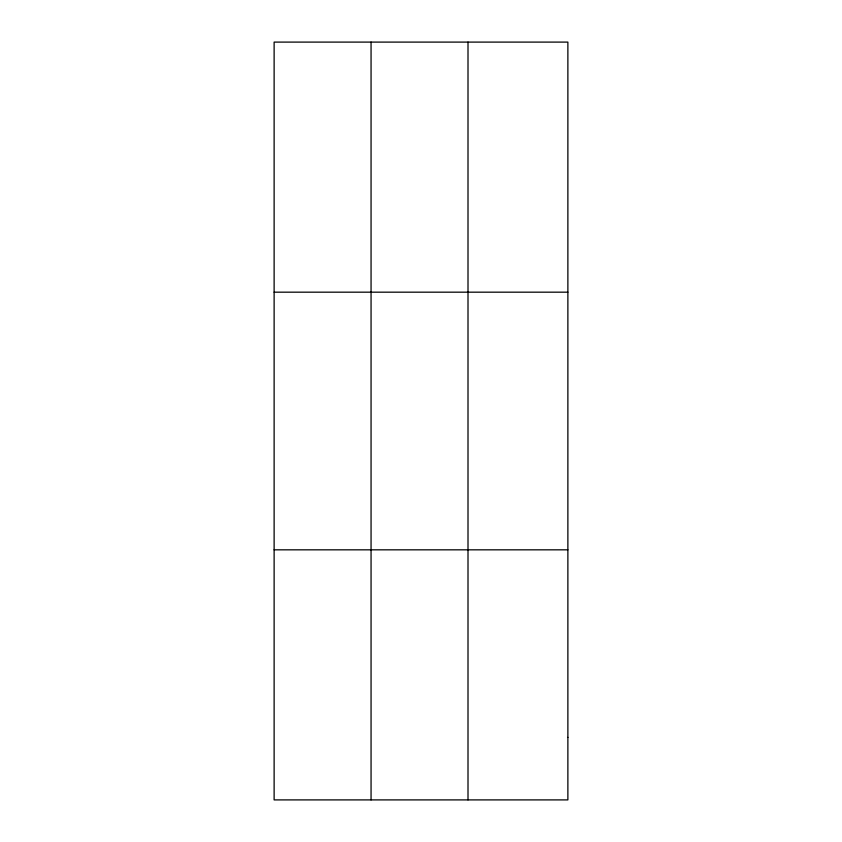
<?xml version="1.0" encoding="UTF-8"?>
<svg xmlns="http://www.w3.org/2000/svg" width="842" height="842" viewBox="0 0 842 842"><rect width="100%" height="100%" fill="white"/><g stroke="black" fill="none" stroke-linecap="round" stroke-linejoin="round"><path stroke-width="1.26" d="M371.059 799.9L371.059 42.1M468.005 799.9L468.005 42.1M274.124 292.174L567.876 292.174M274.124 549.826L567.876 549.826M567.876 737.382L567.876 799.9L274.124 799.9L274.124 42.1L567.876 42.1L567.876 737.382"/></g></svg>
